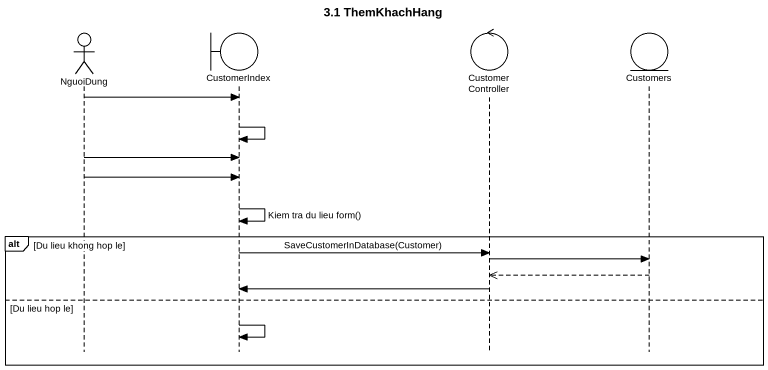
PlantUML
@startuml
title 3.1 ThemKhachHang
hide footbox
actor NguoiDung
boundary CustomerIndex
control CustomerController
entity Customers

NguoiDung -> CustomerIndex
CustomerIndex -> CustomerIndex
NguoiDung -> CustomerIndex
NguoiDung -> CustomerIndex
CustomerIndex -> CustomerIndex : Kiem tra du lieu form()
alt Du lieu khong hop le
  CustomerIndex -> CustomerController : SaveCustomerInDatabase(Customer)
  CustomerController -> Customers
  Customers -->> CustomerController
  CustomerController -> CustomerIndex
else Du lieu hop le
  CustomerIndex -> CustomerIndex
end
@enduml
